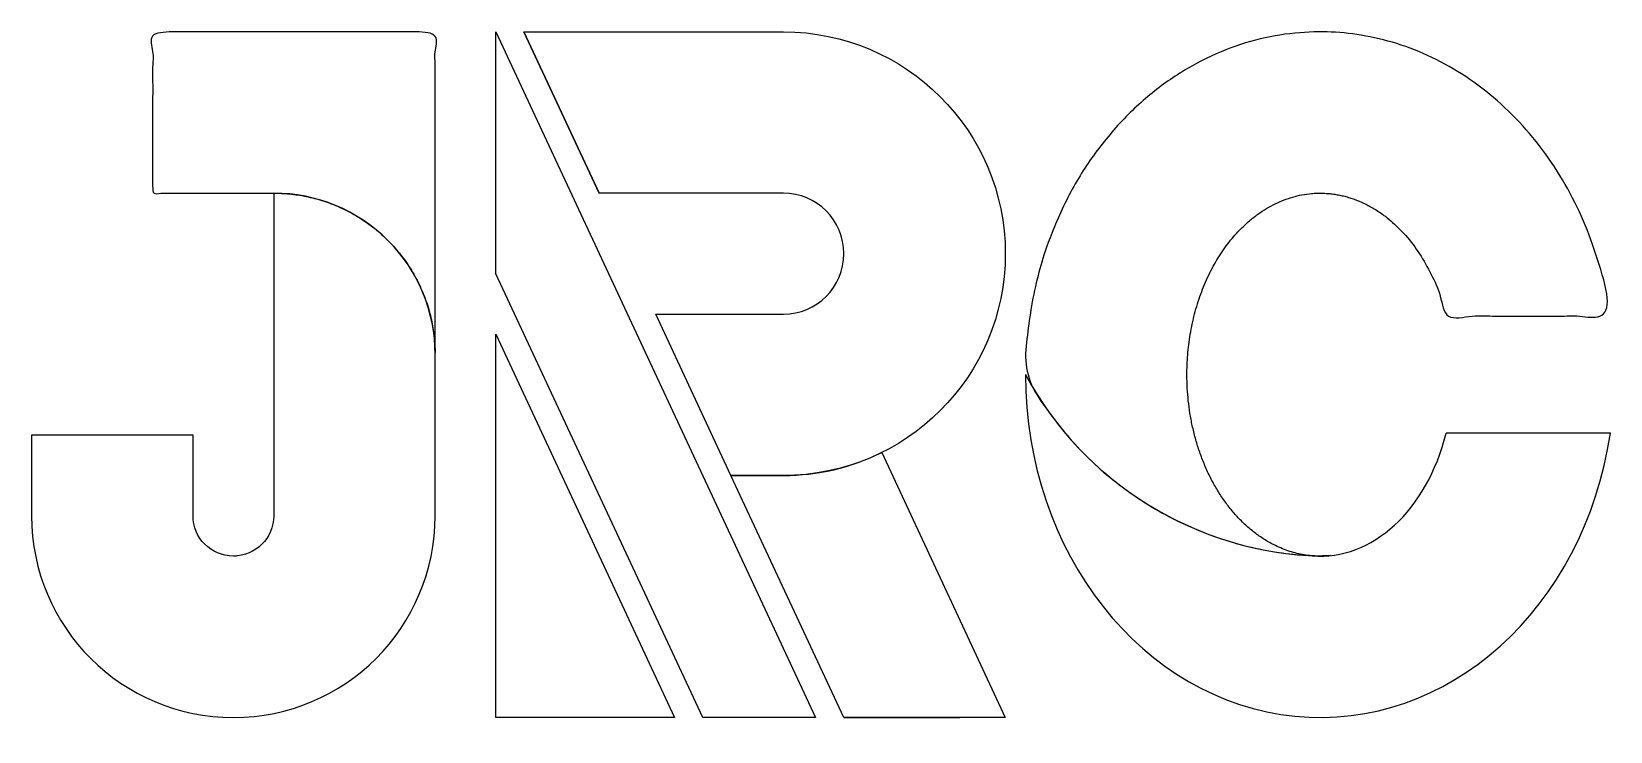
# Model space of a CAD drawing. Header units: inches. Extents: x 7 to 398, y 0 to 173.
import ezdxf

# ---------------------------------------------------------------- set-up
doc = ezdxf.new("R2010")
doc.units = ezdxf.units.IN
doc.header["$MEASUREMENT"] = 0

msp = doc.modelspace()

# ---------------------------------------------------------------- linework, layer by layer
for p, q in [((180.29, 63), (193.27, 63)), ((201.27, 3), (197, 3))]:
    msp.add_line(p, q)
for points in [[(173.29, 3), (122, 113), (122, 173), (201.27, 3)], [(166.3, 3), (122, 3), (122, 98)], [(237, 3), (208.27, 3)]]:
    msp.add_lwpolyline(points, close=True)
for points in [[(129, 173), (147.65, 133), (129, 173), (193.27, 173, -1), (193.27, 63), (180.29, 63), (161.64, 103), (193.27, 103, 1), (193.27, 133), (147.65, 133)], [(193.27, 63, 0.115253), (217.64, 68.69), (248.27, 3), (208.27, 3), (180.29, 63)]]:
    msp.add_lwpolyline(points, format="xyb")
msp.add_lwpolyline([(107, 93, 0.414214), (67, 133), (67, 53, -1), (47, 53), (47, 73), (7, 73), (7, 53, 1), (107, 53)], format="xyb", close=True)
msp.add_lwpolyline([(398.2, 73.5), (357.51, 73.5)])
for centre, radius, start, end in [((328.74, 128.72), 85.76, 208.3487, 268.3487), ((59.5, -2), 45.07, 92.0253, 93.1798), ((332.08, -42.56), 85.76, 92.1713, 93.8806)]:
    msp.add_arc(centre, radius, start, end)
for major_axis, ratio, start_param, end_param in [((0, 85), 0.858824, 7.853982, 10.824148), ((0, 45), 0.733333, 9.365864, 10.667498)]:
    msp.add_ellipse((326.27, 88), major_axis=major_axis, ratio=ratio, start_param=start_param, end_param=end_param)
for points, weights, knots in [([(107, 133), (107, 113), (107, 93), (107, 133), (67, 133), (52, 133), (37, 133), (37, 153), (37, 173), (72, 173), (107, 173), (107, 153), (107, 133)], [1, 1, 1, 0.707106781187, 1, 1, 1, 1, 1, 1, 1, 1, 1], [0, 0, 0, 1, 1, 2.570796, 2.570796, 3.570796, 3.570796, 4.570796, 4.570796, 5.570796, 5.570796, 6.570796, 6.570796, 6.570796]), ([(328.83, 43.14), (298.57, 39.93), (293.7, 80.79), (288.83, 121.64), (318.28, 131.66), (347.73, 141.68), (357.51, 102.5), (377.86, 102.5), (398.2, 102.5), (386.77, 179.37), (320.02, 172.69), (253.27, 166.01), (253.27, 88), (276.78, 44.43), (326.27, 43)], [1, 0.736013189669, 1, 0.736013189669, 1, 0.736013189669, 1, 1, 1, 0.736752467878, 1, 0.736752467878, 1, 0.866025403786, 1], [0, 0, 0, 1.487268, 1.487268, 2.974537, 2.974537, 4.461805, 4.461805, 5.461805, 5.461805, 6.946888, 6.946888, 8.431971, 8.431971, 9.479169, 9.479169, 9.479169])]:
    msp.add_rational_spline(points, weights, degree=2, knots=knots)

doc.saveas('drawing.dxf')
